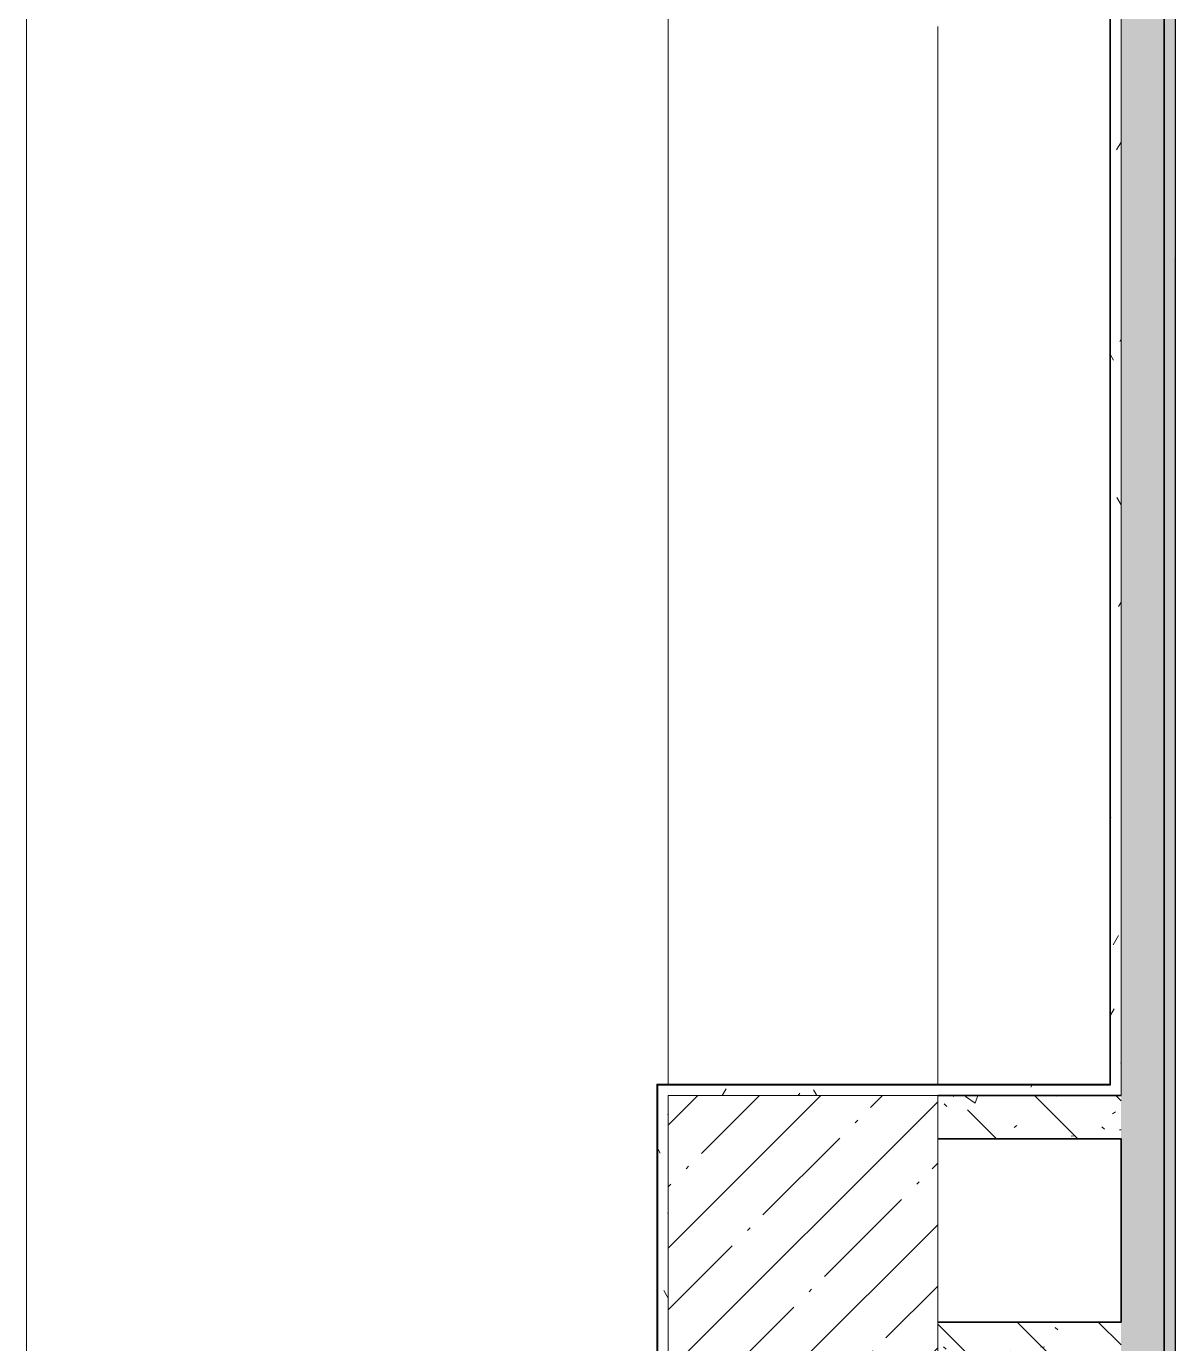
# Model space of a CAD drawing. Header units: millimetres. Extents: x 3914 to 443608, y -156176 to 78197.
# Drawn here: x 250524 to 252655, y -123238 to -120794 of the extents above; entities that cross this region are included whole.
import ezdxf

# ---------------------------------------------------------------- set-up
doc = ezdxf.new("R2010")
doc.units = ezdxf.units.MM
for name, color, linetype, lineweight in [('A-FLOR', 7, 'Continuous', 9), ('A-WALL', 7, 'Continuous', 5), ('A-WALL-1', 7, 'Continuous', 35), ('I-WALL', 7, 'Continuous', 5), ('S-COLS', 7, 'Continuous', 9), ('S-COLS-1', 7, 'Continuous', 5), ('Оси', 7, 'Continuous', 9)]:
    doc.layers.add(name, color=color, linetype=linetype, lineweight=lineweight)
doc.layers.add('A-WALL-FNSH-1', color=9, linetype='Continuous', lineweight=5, true_color=0x808080)
pattern_1 = [(135, (174964.42, -145977.62), (-150.8683, -150.8683), [213.36, -35.56, 7.112, -35.56]), (135, (174964.42, -145826.85), (-150.8683, -150.8683), []), (50, (174964.42, -145977.62), (255.05767, -22.3145), [26.67, -293.37]), (355, (174964.42, -145977.62), (-49.3404, 267.4791), [21.336, -234.696]), (100.451, (174985.68, -145979.48), (205.7195, 245.16356), [22.666, -249.326]), (46.184, (174964.42, -145906.5), (379.511, -58.86), [40.005, -440.055]), (96.636, (174996.05, -145911.4), (332.3634, 346.3991), [33.999, -373.989]), (351.184, (174964.42, -145906.5), (332.3669, 346.3953), [32.004, -352.044]), (21, (174999.98, -145924.28), (212.26017, -143.1711), [26.67, -293.37]), (326, (174999.98, -145924.28), (86.5224, 257.8632), [21.336, -234.696]), (71.451, (175017.67, -145936.2), (298.78395, 114.6901), [22.666, -249.326]), (37.5, (174964.42, -145977.62), (4.32385, 118.37751), [6.706, -225.146, 6.706, -231.546, -235.585]), (37.5, (174964.42, -145977.62), (4.32385, 118.37751), [-470.103, 6.706, -228.879]), (7.5, (174964.42, -145977.62), (93.54758, 140.2533), [6.706, -129.134, 6.706, -219.812, -89.789]), (7.5, (174964.42, -145977.62), (93.54758, 140.2533), [-362.356, 6.706, -83.083]), (327.5, (174885.12, -145977.62), (189.82734, -8.02019), [6.706, -82.194, 6.706, -270.662, -368.046]), (327.5, (174885.12, -145977.62), (189.82734, -8.02019), [-366.268, 6.706, -361.34]), (317.5, (174849.56, -145977.62), (207.38114, 35.59764), [6.706, -108.864, 6.706, -177.495, -261.366]), (317.5, (174849.56, -145977.62), (207.38114, 35.59764), [-299.771, 6.706, -254.66])]
pattern_2 = [(0, (174964.42, -145977.62), (243.84, 60.96), [20.117, -162.763, 20.117, -162.763, -975.36]), (0, (174964.42, -145977.62), (243.84, 60.96), [-365.76, 20.117, -345.643, 20.117, -162.763, -426.72]), (0, (174964.42, -145977.62), (243.84, 60.96), [-914.4, 20.117, -101.803, 20.117, -284.683]), (120, (175055.86, -145947.14), (-174.71291, 180.691634), [20.117, -162.763, 20.117, -162.763, -975.36]), (120, (175055.86, -145947.14), (-174.71291, 180.691634), [-365.76, 20.117, -345.643, 20.117, -162.763, -426.72]), (120, (175055.86, -145947.14), (-174.71291, 180.691634), [-914.4, 20.117, -101.803, 20.117, -284.683]), (240, (175086.34, -145825.22), (-69.12709, -241.651634), [20.117, -162.763, 20.117, -162.763, -975.36]), (240, (175086.34, -145825.22), (-69.12709, -241.651634), [-365.76, 20.117, -345.643, 20.117, -162.763, -426.72]), (240, (175086.34, -145825.22), (-69.12709, -241.651634), [-914.4, 20.117, -101.803, 20.117, -284.683])]

# ---------------------------------------------------------------- blocks, each defined once
blk = doc.blocks.new('BSC_Колонна _Прямоугольная - 500х500-V323-Объем проектирования 2 этажа')
at = {"layer": 'S-COLS-1'}
h = blk.add_hatch(dxfattribs=at)
h.set_pattern_fill('FP_72', color=256, style=0, pattern_type=2)
h.set_pattern_definition([(45, (-77000, -22950), (-114.04925, 114.04925), []), (45, (-76885.95, -22950), (-114.04925, 114.04925), [201.613, -40.323, 6.706, -33.617])])
h.paths.add_polyline_path([(250, -250), (250, 250), (-250, 250), (-250, -250)])
for p, q in [((250, 250), (-250, 250)), ((-250, 250), (-250, -250)), ((250, -250), (250, 250)), ((-250, -250), (250, -250))]:
    blk.add_line(p, q, dxfattribs=at)

msp = doc.modelspace()

# ---------------------------------------------------------------- hatches: boundary and pattern name
at = {"layer": 'I-WALL'}
h = msp.add_hatch(dxfattribs=at)
h.set_pattern_fill('FP_41', color=256, style=0, pattern_type=2)
h.set_pattern_definition(pattern_1)
h.paths.add_polyline_path([(252554.5, -127177.6), (252634.4, -127177.6), (252634.4, -119077.6), (252554.4, -119077.6), (252554.4, -127177.6)])
h = msp.add_hatch(dxfattribs=at)
h.set_pattern_fill('FP_191', color=256, style=0, pattern_type=2)
h.set_pattern_definition(pattern_2)
h.paths.add_polyline_path([(252654.4, -127177.6), (252652.9, -119097), (252634.4, -119077.6), (252634.4, -127177.6)])
h = msp.add_hatch(dxfattribs=at)
h.set_pattern_fill('FP_191', color=256, style=0, pattern_type=2)
h.set_pattern_definition(pattern_2)
h.paths.add_polyline_path([(252554.4, -122757.6), (252554.4, -119447.6), (252534.4, -119448.6), (252534.4, -122756.6)])
h = msp.add_hatch(dxfattribs=at)
h.set_pattern_fill('FP_191', color=256, style=0, pattern_type=2)
h.set_pattern_definition(pattern_2)
h.paths.add_polyline_path([(251694.4, -123277.6), (251714.4, -123277.6), (251714.4, -122757.6), (251694.4, -122757.6), (251694.4, -123246.8)])
h = msp.add_hatch(dxfattribs=at)
h.set_pattern_fill('FP_191', color=256, style=0, pattern_type=2)
h.set_pattern_definition(pattern_2)
h.paths.add_polyline_path([(251779.8, -122777.6), (252554.4, -122777.6), (252554.4, -122757.6), (251714.4, -122757.6), (251714.4, -122777.6)])
h = msp.add_hatch(dxfattribs=at)
h.set_pattern_fill('FP_41', color=256, style=0, pattern_type=2)
h.set_pattern_definition(pattern_1)
h.paths.add_polyline_path([(252554.4, -122857.6), (252554.4, -122777.6), (252214.4, -122777.6), (252214.4, -122857.6), (252547.6, -122857.6)])
h = msp.add_hatch(dxfattribs=at)
h.set_pattern_fill('FP_41', color=256, style=0, pattern_type=2)
h.set_pattern_definition(pattern_1)
h.paths.add_polyline_path([(252554.4, -123277.6), (252554.4, -123197.6), (252214.4, -123197.6), (252214.4, -123277.6), (252552.9, -123277.6)])

# ---------------------------------------------------------------- linework, layer by layer
at = {"layer": 'A-FLOR'}
for p, q in [((251714.4, -122756.7), (251714.4, -119446.7)), ((251714.4, -122757.6), (251714.4, -119447.6)), ((252214.4, -120794.5), (252214.4, -122756.7)), ((252214.4, -120795.5), (252214.4, -122757.6))]:
    msp.add_line(p, q, dxfattribs=at)
at = {"layer": 'A-WALL'}
for p, q in [((252654.4, -119077.6), (252654.4, -127157.6)), ((252554.4, -119377.6), (252554.4, -122777.6)), ((252534.4, -119447.6), (252534.4, -122757.6)), ((252554.4, -122777.6), (252554.4, -119447.6))]:
    msp.add_line(p, q, dxfattribs=at)
at = {"layer": 'A-WALL-1'}
for p, q in [((252634.4, -127177.6), (252634.4, -119077.6)), ((251694.4, -122757.6), (251694.4, -123297.6)), ((252534.4, -122757.6), (251694.4, -122757.6)), ((252554.4, -122777.6), (252214.4, -122777.6)), ((252214.4, -122777.6), (252554.4, -122777.6)), ((252214.4, -122857.6), (252554.4, -122857.6)), ((252554.4, -122857.6), (252554.4, -123197.6)), ((252554.4, -123197.6), (252214.4, -123197.6))]:
    msp.add_line(p, q, dxfattribs=at)
at = {"layer": 'A-WALL-FNSH-1'}
for p, q in [((252655.4, -127156.6), (252655.4, -119098.6)), ((252533.4, -119448.6), (252533.4, -122756.6)), ((251693.4, -122756.6), (251693.4, -123298.6)), ((252533.4, -122756.6), (251693.4, -122756.6))]:
    msp.add_line(p, q, dxfattribs=at)
at = {"layer": 'Оси'}
msp.add_lwpolyline([(250524.4, -147883.9), (250524.4, -142883.9), (250524.4, -123399.5), (250524.4, -118399.5)], dxfattribs=at)

# ---------------------------------------------------------------- block references
at = {"layer": 'S-COLS'}
msp.add_blockref('BSC_Колонна _Прямоугольная - 500х500-V323-Объем проектирования 2 этажа', (251964.4, -123027.6), dxfattribs=at)

doc.saveas('drawing.dxf')
